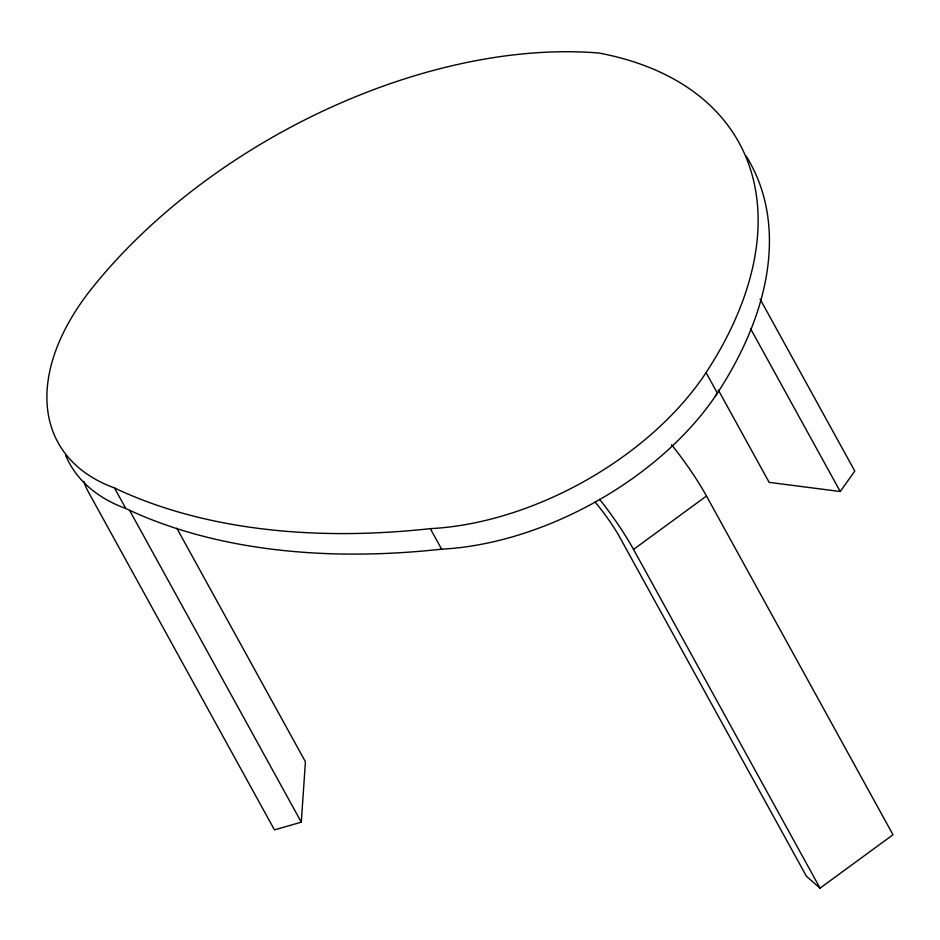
<?xml version="1.0" encoding="UTF-8"?>
<svg xmlns="http://www.w3.org/2000/svg" width="940" height="940" viewBox="0 0 940 940"><rect width="100%" height="100%" fill="white"/><g stroke="black" fill="none" stroke-linecap="round" stroke-linejoin="round"><path stroke-width="1.41" d="M83.93 481.48A72.826 54.731 3.9 0 0 87.96 491.162L274.468 829.891L301.294 822.171L305.43 761.776L176.849 528.256M714.87 396.751L717.385 393.155A419.522 249.194 -28.8 0 0 746.149 156.111M718.289 389.983L769.155 482.361L840.243 491.526L854.789 471.058L760.119 299.132M706.481 496.026L893 834.755L820.056 888.159L633.536 549.43L706.481 496.026A72.826 12.467 53.8 0 0 671.595 444.773M820.056 888.159L806.473 876.339L619.954 537.61A43.698 7.485 53.8 0 0 595.079 502.078M750.519 328.577L840.243 491.526M125.819 508.505L114.516 487.966A244.412 145.183 -28.8 0 1 88.196 293.045A422.894 251.192 -28.8 0 1 598.733 53.016A419.522 249.194 -28.8 0 1 706.081 372.628L717.385 393.155A244.412 145.183 -28.8 0 1 441.612 549.172A741.543 440.472 -28.8 0 1 125.819 508.505A244.412 145.183 -28.8 0 1 65.6 455.371M114.516 487.966A741.543 440.472 -28.8 0 0 430.309 528.644L441.612 549.172M129.614 510.385L301.294 822.171M599.473 499.211A72.826 12.467 53.8 0 1 633.536 549.43M706.081 372.628A244.412 145.183 -28.8 0 1 430.309 528.644"/></g></svg>
